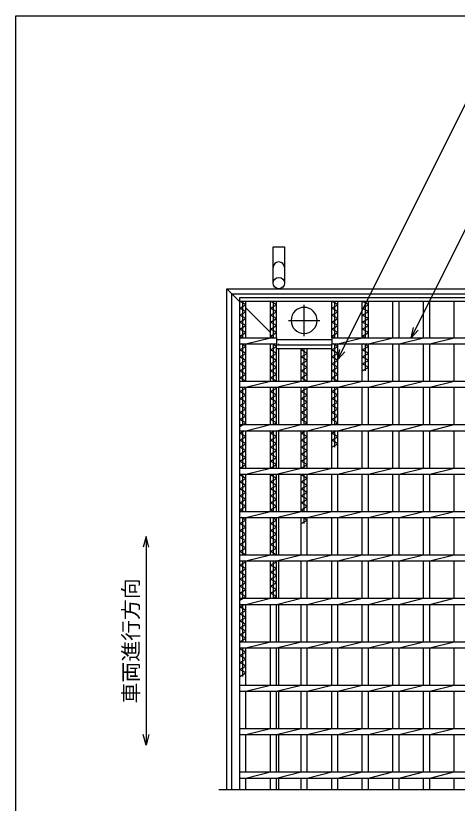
# Model space of a CAD drawing. Units: millimetres, scale not verified. Extents: x -1456 to 1385, y -1026 to 843.
# Drawn here: x -1383 to -874, y -64 to 843 of the extents above; entities that cross this region are included whole.
import ezdxf
from ezdxf.enums import TextEntityAlignment as Align

# ---------------------------------------------------------------- set-up
doc = ezdxf.new("R2010")
doc.units = ezdxf.units.MM
doc.header["$LTSCALE"] = 8
doc.linetypes.add('CHAIN', pattern=[18.5, 12, -1.5, 3.5, -1.5])
doc.linetypes.add('DASHED', pattern=[7.5, 6, -1.5])
for name, color, linetype, lineweight in [('0_2', 150, 'Continuous', 25), ('16', 3, 'Continuous', 25), ('19', 6, 'Continuous', 25), ('22', 4, 'Continuous', 25)]:
    doc.layers.add(name, color=color, linetype=linetype, lineweight=lineweight)
doc.styles.add('ベクトル', font='')
doc.styles.get('ベクトル').set_extended_font_data('ベクトル')

msp = doc.modelspace()

# ---------------------------------------------------------------- linework, layer by layer
at = {"layer": '0_2'}
for p, q in [((-1383.2, -917.2), (-1383.2, 842.8)), ((-1383.2, 842.8), (1384.8, 842.8))]:
    msp.add_line(p, q, dxfattribs=at)
at = {"layer": '16'}
for p, q in [((-1125, 518.5), (-235, 518.5)), ((-1125, 514), (-1125, 518.5)), ((-1125, 514), (-235, 514)), ((-1125, -48), (-1125, 514)), ((-1125, 514), (-1118, 514)), ((-1118, 510), (-1125, 514)), ((-1125, 506), (-1118, 510)), ((-1121.5, 472), (-1121.5, 514)), ((-1118, 472), (-1118, 514)), ((-1089.7, 472), (-1089.7, 514)), ((-1089.7, 514), (-1082.7, 514)), ((-1082.7, 510), (-1089.7, 514)), ((-1089.7, 506), (-1082.7, 510)), ((-1086.2, 472), (-1086.2, 514)), ((-1082.7, 472), (-1082.7, 514)), ((-1054.4, 514), (-1047.4, 514)), ((-1019.1, 472), (-1019.1, 514)), ((-1019.1, 514), (-1012.1, 514)), ((-1012.1, 510), (-1019.1, 514)), ((-1019.1, 506), (-1012.1, 510)), ((-1015.6, 472), (-1015.6, 514)), ((-1012.1, 472), (-1012.1, 514)), ((-983.8, 472), (-983.8, 514)), ((-983.8, 514), (-976.8, 514)), ((-976.8, 510), (-983.8, 514)), ((-983.8, 506), (-976.8, 510)), ((-980.3, 472), (-980.3, 514)), ((-976.8, 472), (-976.8, 514)), ((-948.5, 472), (-948.5, 514)), ((-948.5, 514), (-941.5, 514)), ((-941.5, 472), (-941.5, 514)), ((-913.2, 472), (-913.2, 514)), ((-913.2, 514), (-906.2, 514)), ((-906.2, 472), (-906.2, 514)), ((-877.9, 472), (-877.9, 514)), ((-877.9, 514), (-870.9, 514)), ((-1118, 502), (-1125, 506)), ((-1125, 498), (-1118, 502)), ((-1082.7, 502), (-1089.7, 506)), ((-1089.7, 498), (-1082.7, 502)), ((-1012.1, 502), (-1019.1, 506)), ((-1019.1, 498), (-1012.1, 502)), ((-976.8, 502), (-983.8, 506)), ((-983.8, 498), (-976.8, 502)), ((-1118, 494), (-1125, 498)), ((-1125, 490), (-1118, 494)), ((-1118, 486), (-1125, 490)), ((-1082.7, 494), (-1089.7, 498)), ((-1089.7, 490), (-1082.7, 494)), ((-1082.7, 486), (-1089.7, 490)), ((-1012.1, 494), (-1019.1, 498)), ((-1019.1, 490), (-1012.1, 494)), ((-1012.1, 486), (-1019.1, 490)), ((-976.8, 494), (-983.8, 498)), ((-983.8, 490), (-976.8, 494)), ((-976.8, 486), (-983.8, 490)), ((-1125, 482), (-1118, 486)), ((-1118, 478), (-1125, 482)), ((-1089.7, 482), (-1082.7, 486)), ((-1082.7, 478), (-1089.7, 482)), ((-1019.1, 482), (-1012.1, 486)), ((-1012.1, 478), (-1019.1, 482)), ((-983.8, 482), (-976.8, 486)), ((-976.8, 478), (-983.8, 482)), ((-1125, 474), (-1118, 478)), ((-1121.5, 472), (-1125, 474)), ((-1125, 472), (-1082.7, 472)), ((-1125, 465), (-1125, 472)), ((-1118, 465), (-1089.7, 472)), ((-1089.7, 474), (-1082.7, 478)), ((-1086.2, 472), (-1089.7, 474)), ((-1082.7, 472), (-1082.7, 465)), ((-1019.1, 474), (-1012.1, 478)), ((-1015.6, 472), (-1019.1, 474)), ((-1019.1, 472), (-341.4, 472)), ((-1019.1, 472), (-1019.1, 465)), ((-1012.1, 465), (-983.8, 472)), ((-983.8, 474), (-976.8, 478)), ((-980.3, 472), (-983.8, 474)), ((-976.8, 465), (-948.5, 472)), ((-941.5, 465), (-913.2, 472)), ((-906.2, 465), (-877.9, 472)), ((-1125, 465), (-1082.7, 465)), ((-1118, 462), (-1123.25, 465)), ((-1121.5, 422), (-1121.5, 465)), ((-1118, 422), (-1118, 465)), ((-1089.7, 422), (-1089.7, 465)), ((-1082.7, 462), (-1087.95, 465)), ((-1086.2, 422), (-1086.2, 465)), ((-1082.7, 470), (-1019.1, 470)), ((-1082.7, 422), (-1082.7, 465)), ((-1082.7, 464), (-1019.1, 464)), ((-1082.7, 459.5), (-1082.7, 464)), ((-1019.1, 465), (-341.4, 465)), ((-1019.1, 422), (-1019.1, 465)), ((-1019.1, 459.5), (-1019.1, 464)), ((-1012.1, 462), (-1017.35, 465)), ((-1015.6, 422), (-1015.6, 465)), ((-1012.1, 422), (-1012.1, 465)), ((-983.8, 422), (-983.8, 465)), ((-976.8, 462), (-982.05, 465)), ((-980.3, 434), (-980.3, 465)), ((-976.8, 422), (-976.8, 465)), ((-948.5, 422), (-948.5, 465)), ((-941.5, 422), (-941.5, 465)), ((-913.2, 422), (-913.2, 465)), ((-906.2, 422), (-906.2, 465)), ((-877.9, 422), (-877.9, 465)), ((-1125, 458), (-1118, 462)), ((-1118, 454), (-1125, 458)), ((-1125, 450), (-1118, 454)), ((-1089.7, 458), (-1082.7, 462)), ((-1082.7, 454), (-1089.7, 458)), ((-1089.7, 450), (-1082.7, 454)), ((-1082.7, 459.5), (-1019.1, 459.5)), ((-1054.4, 422), (-1054.4, 459.5)), ((-1054.4, 458), (-1051.775, 459.5)), ((-1047.4, 454), (-1054.4, 458)), ((-1054.4, 450), (-1047.4, 454)), ((-1050.9, 422), (-1050.9, 459.5)), ((-1047.4, 422), (-1047.4, 459.5)), ((-1019.1, 458), (-1012.1, 462)), ((-1012.1, 454), (-1019.1, 458)), ((-1019.1, 450), (-1012.1, 454)), ((-983.8, 458), (-976.8, 462)), ((-976.8, 454), (-983.8, 458)), ((-983.8, 450), (-976.8, 454)), ((-1118, 446), (-1125, 450)), ((-1125, 442), (-1118, 446)), ((-1082.7, 446), (-1089.7, 450)), ((-1089.7, 442), (-1082.7, 446)), ((-1047.4, 446), (-1054.4, 450)), ((-1054.4, 442), (-1047.4, 446)), ((-1012.1, 446), (-1019.1, 450)), ((-1019.1, 442), (-1012.1, 446)), ((-976.8, 446), (-983.8, 450)), ((-983.8, 442), (-976.8, 446)), ((-1118, 438), (-1125, 442)), ((-1125, 434), (-1118, 438)), ((-1082.7, 438), (-1089.7, 442)), ((-1089.7, 434), (-1082.7, 438)), ((-1047.4, 438), (-1054.4, 442)), ((-1054.4, 434), (-1047.4, 438)), ((-1012.1, 438), (-1019.1, 442)), ((-1019.1, 434), (-1012.1, 438)), ((-976.8, 438), (-983.8, 442)), ((-983.8, 434), (-976.8, 438)), ((-1118, 430), (-1125, 434)), ((-1125, 426), (-1118, 430)), ((-1082.7, 430), (-1089.7, 434)), ((-1089.7, 426), (-1082.7, 430)), ((-1047.4, 430), (-1054.4, 434)), ((-1054.4, 426), (-1047.4, 430)), ((-1012.1, 430), (-1019.1, 434)), ((-1019.1, 426), (-1012.1, 430)), ((-1118, 422), (-1125, 426)), ((-1125, 422), (-235, 422)), ((-1125, 415), (-1125, 422)), ((-1118, 415), (-1089.7, 422)), ((-1082.7, 422), (-1089.7, 426)), ((-1082.7, 415), (-1054.4, 422)), ((-1047.4, 422), (-1054.4, 426)), ((-1047.4, 415), (-1019.1, 422)), ((-1012.1, 422), (-1019.1, 426)), ((-1012.1, 415), (-983.8, 422)), ((-976.8, 415), (-948.5, 422)), ((-941.5, 415), (-913.2, 422)), ((-906.2, 415), (-877.9, 422)), ((-1125, 415), (-235, 415)), ((-1125, 410), (-1118, 414)), ((-1118, 406), (-1125, 410)), ((-1121.5, 372), (-1121.5, 415)), ((-1118, 414), (-1119.75, 415)), ((-1118, 372), (-1118, 415)), ((-1089.7, 372), (-1089.7, 415)), ((-1089.7, 410), (-1082.7, 414)), ((-1082.7, 406), (-1089.7, 410)), ((-1086.2, 372), (-1086.2, 415)), ((-1082.7, 414), (-1084.45, 415)), ((-1082.7, 372), (-1082.7, 415)), ((-1054.4, 372), (-1054.4, 415)), ((-1054.4, 410), (-1047.4, 414)), ((-1047.4, 406), (-1054.4, 410)), ((-1050.9, 372), (-1050.9, 415)), ((-1047.4, 414), (-1049.15, 415)), ((-1047.4, 372), (-1047.4, 415)), ((-1019.1, 372), (-1019.1, 415)), ((-1019.1, 410), (-1012.1, 414)), ((-1012.1, 406), (-1019.1, 410)), ((-1015.6, 372), (-1015.6, 415)), ((-1012.1, 414), (-1013.85, 415)), ((-1012.1, 372), (-1012.1, 415)), ((-983.8, 372), (-983.8, 415)), ((-976.8, 372), (-976.8, 415)), ((-948.5, 372), (-948.5, 415)), ((-941.5, 372), (-941.5, 415)), ((-913.2, 372), (-913.2, 415)), ((-906.2, 372), (-906.2, 415)), ((-877.9, 372), (-877.9, 415)), ((-1125, 402), (-1118, 406)), ((-1118, 398), (-1125, 402)), ((-1089.7, 402), (-1082.7, 406)), ((-1082.7, 398), (-1089.7, 402)), ((-1054.4, 402), (-1047.4, 406)), ((-1047.4, 398), (-1054.4, 402)), ((-1019.1, 402), (-1012.1, 406)), ((-1012.1, 398), (-1019.1, 402)), ((-1125, 394), (-1118, 398)), ((-1118, 390), (-1125, 394)), ((-1125, 386), (-1118, 390)), ((-1089.7, 394), (-1082.7, 398)), ((-1082.7, 390), (-1089.7, 394)), ((-1089.7, 386), (-1082.7, 390)), ((-1054.4, 394), (-1047.4, 398)), ((-1047.4, 390), (-1054.4, 394)), ((-1054.4, 386), (-1047.4, 390)), ((-1019.1, 394), (-1012.1, 398)), ((-1012.1, 390), (-1019.1, 394)), ((-1019.1, 386), (-1012.1, 390)), ((-1118, 382), (-1125, 386)), ((-1125, 378), (-1118, 382)), ((-1082.7, 382), (-1089.7, 386)), ((-1089.7, 378), (-1082.7, 382)), ((-1047.4, 382), (-1054.4, 386)), ((-1054.4, 378), (-1047.4, 382)), ((-1012.1, 382), (-1019.1, 386)), ((-1019.1, 378), (-1012.1, 382)), ((-1118, 374), (-1125, 378)), ((-1125, 370), (-1118, 374)), ((-1125, 372), (-235, 372)), ((-1125, 365), (-1125, 372)), ((-1118, 365), (-1089.7, 372)), ((-1082.7, 374), (-1089.7, 378)), ((-1086.2, 372), (-1082.7, 374)), ((-1082.7, 365), (-1054.4, 372)), ((-1047.4, 374), (-1054.4, 378)), ((-1050.9, 372), (-1047.4, 374)), ((-1047.4, 365), (-1019.1, 372)), ((-1012.1, 374), (-1019.1, 378)), ((-1015.6, 372), (-1012.1, 374)), ((-1012.1, 365), (-983.8, 372)), ((-976.8, 365), (-948.5, 372)), ((-941.5, 365), (-913.2, 372)), ((-906.2, 365), (-877.9, 372)), ((-1125, 365), (-235, 365)), ((-1125, 362), (-1119.75, 365)), ((-1121.5, 322), (-1121.5, 365)), ((-1118, 322), (-1118, 365)), ((-1089.7, 322), (-1089.7, 365)), ((-1089.7, 362), (-1084.45, 365)), ((-1086.2, 322), (-1086.2, 365)), ((-1082.7, 322), (-1082.7, 365)), ((-1054.4, 322), (-1054.4, 365)), ((-1054.4, 362), (-1049.15, 365)), ((-1050.9, 322), (-1050.9, 365)), ((-1047.4, 322), (-1047.4, 365)), ((-1019.1, 322), (-1019.1, 365)), ((-1019.1, 362), (-1013.85, 365)), ((-1015.6, 346), (-1015.6, 365)), ((-1012.1, 322), (-1012.1, 365)), ((-983.8, 322), (-983.8, 365)), ((-976.8, 322), (-976.8, 365)), ((-948.5, 322), (-948.5, 365)), ((-941.5, 322), (-941.5, 365)), ((-913.2, 322), (-913.2, 365)), ((-906.2, 322), (-906.2, 365)), ((-877.9, 322), (-877.9, 365)), ((-1118, 358), (-1125, 362)), ((-1125, 354), (-1118, 358)), ((-1118, 350), (-1125, 354)), ((-1082.7, 358), (-1089.7, 362)), ((-1089.7, 354), (-1082.7, 358)), ((-1082.7, 350), (-1089.7, 354)), ((-1047.4, 358), (-1054.4, 362)), ((-1054.4, 354), (-1047.4, 358)), ((-1047.4, 350), (-1054.4, 354)), ((-1012.1, 358), (-1019.1, 362)), ((-1019.1, 354), (-1012.1, 358)), ((-1012.1, 350), (-1019.1, 354)), ((-1125, 346), (-1118, 350)), ((-1118, 342), (-1125, 346)), ((-1089.7, 346), (-1082.7, 350)), ((-1082.7, 342), (-1089.7, 346)), ((-1054.4, 346), (-1047.4, 350)), ((-1047.4, 342), (-1054.4, 346)), ((-1019.1, 346), (-1012.1, 350)), ((-1125, 338), (-1118, 342)), ((-1118, 334), (-1125, 338)), ((-1089.7, 338), (-1082.7, 342)), ((-1082.7, 334), (-1089.7, 338)), ((-1054.4, 338), (-1047.4, 342)), ((-1047.4, 334), (-1054.4, 338)), ((-1125, 330), (-1118, 334)), ((-1118, 326), (-1125, 330)), ((-1089.7, 330), (-1082.7, 334)), ((-1082.7, 326), (-1089.7, 330)), ((-1054.4, 330), (-1047.4, 334)), ((-1047.4, 326), (-1054.4, 330)), ((-1125, 322), (-1118, 326)), ((-1125, 322), (-235, 322)), ((-1125, 315), (-1125, 322)), ((-1118, 315), (-1089.7, 322)), ((-1089.7, 322), (-1082.7, 326)), ((-1082.7, 315), (-1054.4, 322)), ((-1054.4, 322), (-1047.4, 326)), ((-1047.4, 315), (-1019.1, 322)), ((-1012.1, 315), (-983.8, 322)), ((-976.8, 315), (-948.5, 322)), ((-941.5, 315), (-913.2, 322)), ((-906.2, 315), (-877.9, 322)), ((-1125, 315), (-235, 315)), ((-1125, 314), (-1123.25, 315)), ((-1118, 310), (-1125, 314)), ((-1125, 306), (-1118, 310)), ((-1121.5, 272), (-1121.5, 315)), ((-1118, 272), (-1118, 315)), ((-1089.7, 272), (-1089.7, 315)), ((-1089.7, 314), (-1087.95, 315)), ((-1082.7, 310), (-1089.7, 314)), ((-1089.7, 306), (-1082.7, 310)), ((-1086.2, 272), (-1086.2, 315)), ((-1082.7, 272), (-1082.7, 315)), ((-1054.4, 272), (-1054.4, 315)), ((-1054.4, 314), (-1052.65, 315)), ((-1047.4, 310), (-1054.4, 314)), ((-1054.4, 306), (-1047.4, 310)), ((-1050.9, 272), (-1050.9, 315)), ((-1047.4, 272), (-1047.4, 315)), ((-1019.1, 272), (-1019.1, 315)), ((-1012.1, 272), (-1012.1, 315)), ((-983.8, 272), (-983.8, 315)), ((-976.8, 272), (-976.8, 315)), ((-948.5, 272), (-948.5, 315)), ((-941.5, 272), (-941.5, 315)), ((-913.2, 272), (-913.2, 315)), ((-906.2, 272), (-906.2, 315)), ((-877.9, 272), (-877.9, 315)), ((-1118, 302), (-1125, 306)), ((-1125, 298), (-1118, 302)), ((-1082.7, 302), (-1089.7, 306)), ((-1089.7, 298), (-1082.7, 302)), ((-1047.4, 302), (-1054.4, 306)), ((-1054.4, 298), (-1047.4, 302)), ((-1118, 294), (-1125, 298)), ((-1125, 290), (-1118, 294)), ((-1082.7, 294), (-1089.7, 298)), ((-1089.7, 290), (-1082.7, 294)), ((-1047.4, 294), (-1054.4, 298)), ((-1054.4, 290), (-1047.4, 294)), ((-1118, 286), (-1125, 290)), ((-1125, 282), (-1118, 286)), ((-1118, 278), (-1125, 282)), ((-1082.7, 286), (-1089.7, 290)), ((-1089.7, 282), (-1082.7, 286)), ((-1082.7, 278), (-1089.7, 282)), ((-1047.4, 286), (-1054.4, 290)), ((-1054.4, 282), (-1047.4, 286)), ((-1047.4, 278), (-1054.4, 282)), ((-1125, 274), (-1118, 278)), ((-1121.5, 272), (-1125, 274)), ((-1089.7, 274), (-1082.7, 278)), ((-1086.2, 272), (-1089.7, 274)), ((-1054.4, 274), (-1047.4, 278)), ((-1050.9, 272), (-1054.4, 274)), ((-1125, 272), (-235, 272)), ((-1125, 265), (-1125, 272)), ((-1125, 265), (-235, 265)), ((-1118, 262), (-1123.25, 265)), ((-1121.5, 222), (-1121.5, 265)), ((-1118, 265), (-1089.7, 272)), ((-1118, 222), (-1118, 265)), ((-1089.7, 222), (-1089.7, 265)), ((-1082.7, 262), (-1087.95, 265)), ((-1086.2, 222), (-1086.2, 265)), ((-1082.7, 265), (-1054.4, 272)), ((-1082.7, 222), (-1082.7, 265)), ((-1054.4, 222), (-1054.4, 265)), ((-1047.4, 262), (-1052.65, 265)), ((-1050.9, 258), (-1050.9, 265)), ((-1047.4, 265), (-1019.1, 272)), ((-1047.4, 222), (-1047.4, 265)), ((-1019.1, 222), (-1019.1, 265)), ((-1012.1, 265), (-983.8, 272)), ((-1012.1, 222), (-1012.1, 265)), ((-983.8, 222), (-983.8, 265)), ((-976.8, 265), (-948.5, 272)), ((-976.8, 222), (-976.8, 265)), ((-948.5, 222), (-948.5, 265)), ((-941.5, 265), (-913.2, 272)), ((-941.5, 222), (-941.5, 265)), ((-913.2, 222), (-913.2, 265)), ((-906.2, 265), (-877.9, 272)), ((-906.2, 222), (-906.2, 265)), ((-877.9, 222), (-877.9, 265)), ((-1125, 258), (-1118, 262)), ((-1118, 254), (-1125, 258)), ((-1125, 250), (-1118, 254)), ((-1089.7, 258), (-1082.7, 262)), ((-1082.7, 254), (-1089.7, 258)), ((-1089.7, 250), (-1082.7, 254)), ((-1054.4, 258), (-1047.4, 262)), ((-1118, 246), (-1125, 250)), ((-1125, 242), (-1118, 246)), ((-1082.7, 246), (-1089.7, 250)), ((-1089.7, 242), (-1082.7, 246)), ((-1118, 238), (-1125, 242)), ((-1125, 234), (-1118, 238)), ((-1082.7, 238), (-1089.7, 242)), ((-1089.7, 234), (-1082.7, 238)), ((-1118, 230), (-1125, 234)), ((-1125, 226), (-1118, 230)), ((-1082.7, 230), (-1089.7, 234)), ((-1089.7, 226), (-1082.7, 230)), ((-1118, 222), (-1125, 226)), ((-1125, 222), (-235, 222)), ((-1125, 215), (-1125, 222)), ((-1118, 215), (-1089.7, 222)), ((-1082.7, 222), (-1089.7, 226)), ((-1082.7, 215), (-1054.4, 222)), ((-1047.4, 215), (-1019.1, 222)), ((-1012.1, 215), (-983.8, 222)), ((-976.8, 215), (-948.5, 222)), ((-941.5, 215), (-913.2, 222)), ((-906.2, 215), (-877.9, 222)), ((-1125, 215), (-235, 215)), ((-1125, 210), (-1118, 214)), ((-1118, 206), (-1125, 210)), ((-1121.5, 172), (-1121.5, 215)), ((-1118, 214), (-1119.75, 215)), ((-1118, 172), (-1118, 215)), ((-1089.7, 172), (-1089.7, 215)), ((-1089.7, 210), (-1082.7, 214)), ((-1082.7, 206), (-1089.7, 210)), ((-1086.2, 172), (-1086.2, 215)), ((-1082.7, 214), (-1084.45, 215)), ((-1082.7, 172), (-1082.7, 215)), ((-1054.4, 172), (-1054.4, 215)), ((-1047.4, 172), (-1047.4, 215)), ((-1019.1, 172), (-1019.1, 215)), ((-1012.1, 172), (-1012.1, 215)), ((-983.8, 172), (-983.8, 215)), ((-976.8, 172), (-976.8, 215)), ((-948.5, 172), (-948.5, 215)), ((-941.5, 172), (-941.5, 215)), ((-913.2, 172), (-913.2, 215)), ((-906.2, 172), (-906.2, 215)), ((-877.9, 172), (-877.9, 215)), ((-1125, 202), (-1118, 206)), ((-1118, 198), (-1125, 202)), ((-1089.7, 202), (-1082.7, 206)), ((-1082.7, 198), (-1089.7, 202)), ((-1125, 194), (-1118, 198)), ((-1118, 190), (-1125, 194)), ((-1089.7, 194), (-1082.7, 198)), ((-1082.7, 190), (-1089.7, 194)), ((-1125, 186), (-1118, 190)), ((-1118, 182), (-1125, 186)), ((-1125, 178), (-1118, 182)), ((-1089.7, 186), (-1082.7, 190)), ((-1082.7, 182), (-1089.7, 186)), ((-1089.7, 178), (-1082.7, 182)), ((-1118, 174), (-1125, 178)), ((-1125, 170), (-1118, 174)), ((-1082.7, 174), (-1089.7, 178)), ((-1086.2, 172), (-1082.7, 174)), ((-1125, 172), (-235, 172)), ((-1125, 165), (-1125, 172)), ((-1125, 165), (-235, 165)), ((-1125, 162), (-1119.75, 165)), ((-1121.5, 122), (-1121.5, 165)), ((-1118, 165), (-1089.7, 172)), ((-1118, 122), (-1118, 165)), ((-1089.7, 122), (-1089.7, 165)), ((-1082.7, 165), (-1054.4, 172)), ((-1082.7, 122), (-1082.7, 165)), ((-1054.4, 122), (-1054.4, 165)), ((-1047.4, 165), (-1019.1, 172)), ((-1047.4, 122), (-1047.4, 165)), ((-1019.1, 122), (-1019.1, 165)), ((-1012.1, 165), (-983.8, 172)), ((-1012.1, 122), (-1012.1, 165)), ((-983.8, 122), (-983.8, 165)), ((-976.8, 165), (-948.5, 172)), ((-976.8, 122), (-976.8, 165)), ((-948.5, 122), (-948.5, 165)), ((-941.5, 165), (-913.2, 172)), ((-941.5, 122), (-941.5, 165)), ((-913.2, 122), (-913.2, 165)), ((-906.2, 165), (-877.9, 172)), ((-906.2, 122), (-906.2, 165)), ((-877.9, 122), (-877.9, 165)), ((-1118, 158), (-1125, 162)), ((-1125, 154), (-1118, 158)), ((-1118, 150), (-1125, 154)), ((-1125, 146), (-1118, 150)), ((-1118, 142), (-1125, 146)), ((-1125, 138), (-1118, 142)), ((-1118, 134), (-1125, 138)), ((-1125, 130), (-1118, 134)), ((-1118, 126), (-1125, 130)), ((-1125, 122), (-1118, 126)), ((-1125, 122), (-235, 122)), ((-1125, 115), (-1125, 122)), ((-1118, 115), (-1089.7, 122)), ((-1082.7, 115), (-1054.4, 122)), ((-1047.4, 115), (-1019.1, 122)), ((-1012.1, 115), (-983.8, 122)), ((-976.8, 115), (-948.5, 122)), ((-941.5, 115), (-913.2, 122)), ((-906.2, 115), (-877.9, 122)), ((-1125, 115), (-235, 115)), ((-1125, 114), (-1123.25, 115)), ((-1118, 110), (-1125, 114)), ((-1125, 106), (-1118, 110)), ((-1121.5, 82), (-1121.5, 115)), ((-1118, 72), (-1118, 115)), ((-1089.7, 72), (-1089.7, 115)), ((-1082.7, 72), (-1082.7, 115)), ((-1054.4, 72), (-1054.4, 115)), ((-1047.4, 72), (-1047.4, 115)), ((-1019.1, 72), (-1019.1, 115)), ((-1012.1, 72), (-1012.1, 115)), ((-983.8, 72), (-983.8, 115)), ((-976.8, 72), (-976.8, 115)), ((-948.5, 72), (-948.5, 115)), ((-941.5, 72), (-941.5, 115)), ((-913.2, 72), (-913.2, 115)), ((-906.2, 72), (-906.2, 115)), ((-877.9, 72), (-877.9, 115)), ((-1118, 102), (-1125, 106)), ((-1125, 98), (-1118, 102)), ((-1118, 94), (-1125, 98)), ((-1125, 90), (-1118, 94)), ((-1118, 86), (-1125, 90)), ((-1125, 82), (-1118, 86)), ((-1125, 72), (-235, 72)), ((-1125, 65), (-1125, 72)), ((-1125, 65), (-235, 65)), ((-1118, 65), (-1089.7, 72)), ((-1118, 22), (-1118, 65)), ((-1089.7, 22), (-1089.7, 65)), ((-1082.7, 65), (-1054.4, 72)), ((-1082.7, 22), (-1082.7, 65)), ((-1054.4, 22), (-1054.4, 65)), ((-1047.4, 65), (-1019.1, 72)), ((-1047.4, 22), (-1047.4, 65)), ((-1019.1, 22), (-1019.1, 65)), ((-1012.1, 65), (-983.8, 72)), ((-1012.1, 22), (-1012.1, 65)), ((-983.8, 22), (-983.8, 65)), ((-976.8, 65), (-948.5, 72)), ((-976.8, 22), (-976.8, 65)), ((-948.5, 22), (-948.5, 65)), ((-941.5, 65), (-913.2, 72)), ((-941.5, 22), (-941.5, 65)), ((-913.2, 22), (-913.2, 65)), ((-906.2, 65), (-877.9, 72)), ((-906.2, 22), (-906.2, 65)), ((-877.9, 22), (-877.9, 65)), ((-1125, 22), (-235, 22)), ((-1125, 15), (-1125, 22)), ((-1118, 15), (-1089.7, 22)), ((-1082.7, 15), (-1054.4, 22)), ((-1047.4, 15), (-1019.1, 22)), ((-1012.1, 15), (-983.8, 22)), ((-976.8, 15), (-948.5, 22)), ((-941.5, 15), (-913.2, 22)), ((-906.2, 15), (-877.9, 22)), ((-1125, 15), (-235, 15)), ((-1118, -28), (-1118, 15)), ((-1089.7, -28), (-1089.7, 15)), ((-1082.7, -28), (-1082.7, 15)), ((-1054.4, -28), (-1054.4, 15)), ((-1047.4, -28), (-1047.4, 15)), ((-1019.1, -28), (-1019.1, 15)), ((-1012.1, -28), (-1012.1, 15)), ((-983.8, -28), (-983.8, 15)), ((-976.8, -28), (-976.8, 15)), ((-948.5, -28), (-948.5, 15)), ((-941.5, -28), (-941.5, 15)), ((-913.2, -28), (-913.2, 15)), ((-906.2, -28), (-906.2, 15)), ((-877.9, -28), (-877.9, 15)), ((-1125, -28), (-235, -28)), ((-1125, -35), (-1125, -28)), ((-1125, -35), (-235, -35)), ((-1118, -35), (-1089.7, -28)), ((-1118, -48), (-1118, -35)), ((-1089.7, -48), (-1089.7, -35)), ((-1082.7, -35), (-1054.4, -28)), ((-1082.7, -48), (-1082.7, -35)), ((-1054.4, -48), (-1054.4, -35)), ((-1047.4, -35), (-1019.1, -28)), ((-1047.4, -48), (-1047.4, -35)), ((-1019.1, -48), (-1019.1, -35)), ((-1012.1, -35), (-983.8, -28)), ((-1012.1, -48), (-1012.1, -35)), ((-983.8, -48), (-983.8, -35)), ((-976.8, -35), (-948.5, -28)), ((-976.8, -48), (-976.8, -35)), ((-948.5, -48), (-948.5, -35)), ((-941.5, -35), (-913.2, -28)), ((-941.5, -48), (-941.5, -35)), ((-913.2, -48), (-913.2, -35)), ((-906.2, -35), (-877.9, -28)), ((-906.2, -48), (-906.2, -35)), ((-877.9, -48), (-877.9, -35)), ((-1149, -48), (-211, -48))]:
    msp.add_line(p, q, dxfattribs=at)
at = {"layer": '16', "linetype": 'CHAIN'}
for p, q in [((-1050.9, 474), (-1050.9, 510)), ((-1068.9, 492), (-1032.9, 492))]:
    msp.add_line(p, q, dxfattribs=at)
at = {"layer": '16'}
for start, end in [(90, 270), (270, 90)]:
    msp.add_arc((-1050.9, 492), 15, start, end, dxfattribs=at)
at = {"layer": '19'}
for p, q in [((-1086.5, 535), (-1086.5, 576.62)), ((-1086.5, 576.62), (-1073.5, 576.62)), ((-1073.5, 576.62), (-1073.5, 535)), ((-1140, 528.5), (-220, 528.5)), ((-1140, -48), (-1140, 528.5)), ((-1134, 522.5), (-226, 522.5)), ((-1134, -48), (-1134, 522.5)), ((-1080, 422), (-1080, 459.5)), ((-1080, 372), (-1080, 415)), ((-1080, 322), (-1080, 365)), ((-1080, 272), (-1080, 315)), ((-1080, 222), (-1080, 265)), ((-1080, 172), (-1080, 215)), ((-1080, 122), (-1080, 165)), ((-1080, 72), (-1080, 115)), ((-1080, 22), (-1080, 65)), ((-1080, -28), (-1080, 15)), ((-1080, -48), (-1080, -35))]:
    msp.add_line(p, q, dxfattribs=at)
at = {"layer": '19', "linetype": 'DASHED'}
for p, q in [((-1125, 513.5), (-1140, 528.5)), ((-1089.7, 478.2), (-1118, 506.5)), ((-1080, 464), (-1080, 465))]:
    msp.add_line(p, q, dxfattribs=at)
at = {"layer": '19'}
msp.add_circle((-1080, 535), 6.5, dxfattribs=at)
msp.add_arc((-1080, 552.84), 6.5, 0, 180, dxfattribs=at)
at = {"layer": '22'}
for p, q in [((-1012.1, 447), (-860.35, 750.5)), ((-927.35, 472), (-806.35, 714)), ((-927.35, 472), (-924.95, 483.68)), ((-927.35, 472), (-919.35, 480.8)), ((-1012.1, 447), (-1009.7, 458.68)), ((-1012.1, 447), (-1004.1, 455.8)), ((-1233, 243), (-1236.2, 231)), ((-1229.8, 231), (-1233, 243)), ((-1233, 243), (-1233, 3)), ((-1233, 3), (-1236.2, 15)), ((-1229.8, 15), (-1233, 3))]:
    msp.add_line(p, q, dxfattribs=at)

# ---------------------------------------------------------------- texts
at = {"layer": '22', "color": 2, "style": 'ベクトル'}
msp.add_text('車両進行方向', height=17.6, rotation=90, dxfattribs=at).set_placement((-1250.6, 51), align=Align.MIDDLE_LEFT)

doc.saveas('drawing.dxf')
